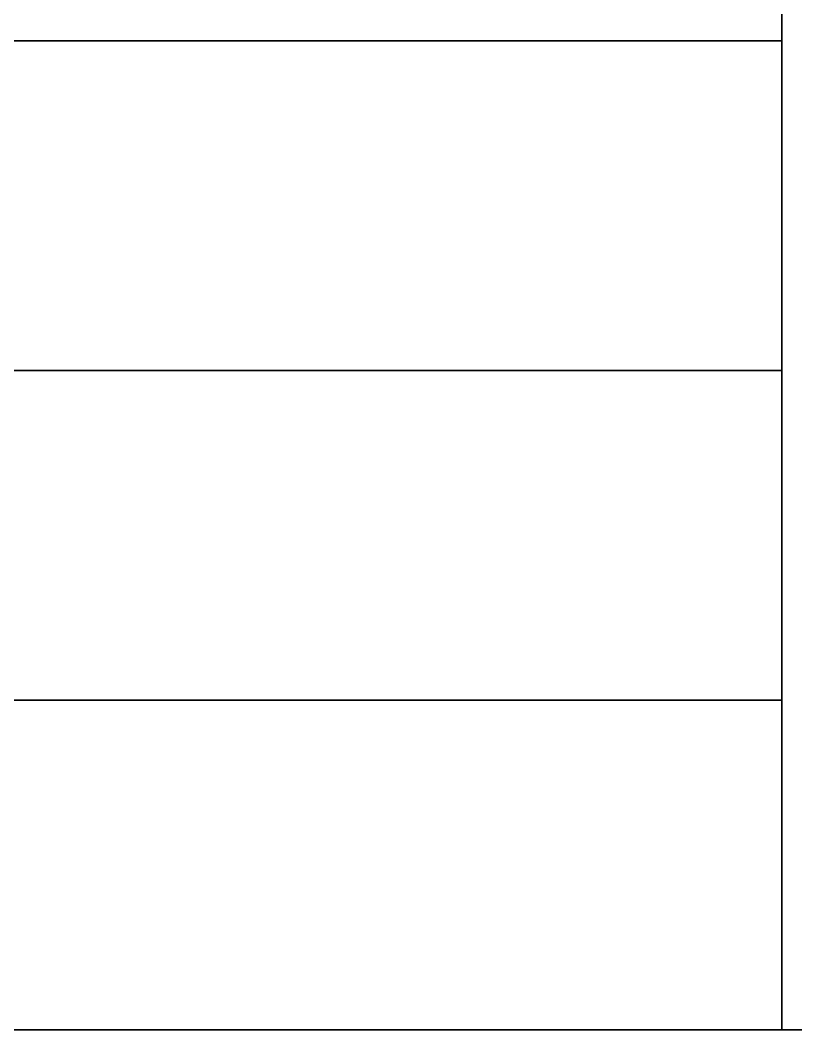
# Model space of a CAD drawing. Header units: metres. Extents: x 0 to 298, y 0 to 162.
# Drawn here: x 197.189 to 197.895, y 101.517 to 102.436 of the extents above; entities that cross this region are included whole.
import ezdxf

# ---------------------------------------------------------------- set-up
doc = ezdxf.new("R2010")
doc.units = ezdxf.units.M
doc.header["$MEASUREMENT"] = 0
doc.layers.add('BLK_1_FLR_0_STAIR_1', color=4, linetype='Continuous', lineweight=30)
doc.layers.add('BLK_1_FLR_0_STAIR_1_FLIGHT_1', color=4, linetype='Continuous', lineweight=30)

msp = doc.modelspace()

# ---------------------------------------------------------------- linework, layer by layer
at = {"ltscale": 0.25}
for p, q in [((197.88203, 104.8172), (197.88203, 102.0672)), ((197.88203, 102.4172), (195.88203, 102.4172)), ((197.88203, 102.1172), (195.88203, 102.1172)), ((197.88203, 101.8172), (195.88203, 101.8172)), ((197.88203, 101.5172), (195.88203, 101.5172))]:
    msp.add_line(p, q, dxfattribs=at)
msp.add_lwpolyline([(197.97738, 101.5172), (197.88203, 101.5172), (197.88203, 104.8172), (197.97738, 104.8172)], close=True)
at = {"layer": 'BLK_1_FLR_0_STAIR_1', "color": 1, "linetype": 'Continuous'}
msp.add_lwpolyline([(195.88224, 106.8172), (195.88224, 101.5172), (199.98224, 101.5172), (199.98224, 106.8172)], close=True, dxfattribs=at)
at = {"layer": 'BLK_1_FLR_0_STAIR_1_FLIGHT_1', "color": 7}
for p, q in [((195.88224, 102.4172), (197.88224, 102.4172)), ((195.88224, 102.1172), (197.88224, 102.1172)), ((195.88224, 101.8172), (197.88224, 101.8172)), ((195.88224, 101.5172), (197.88224, 101.5172))]:
    msp.add_line(p, q, dxfattribs=at)
msp.add_lwpolyline([(197.88224, 101.5172), (197.88224, 104.8172), (195.88224, 104.8172), (195.88224, 101.5172)], close=True, dxfattribs=at)

doc.saveas('drawing.dxf')
